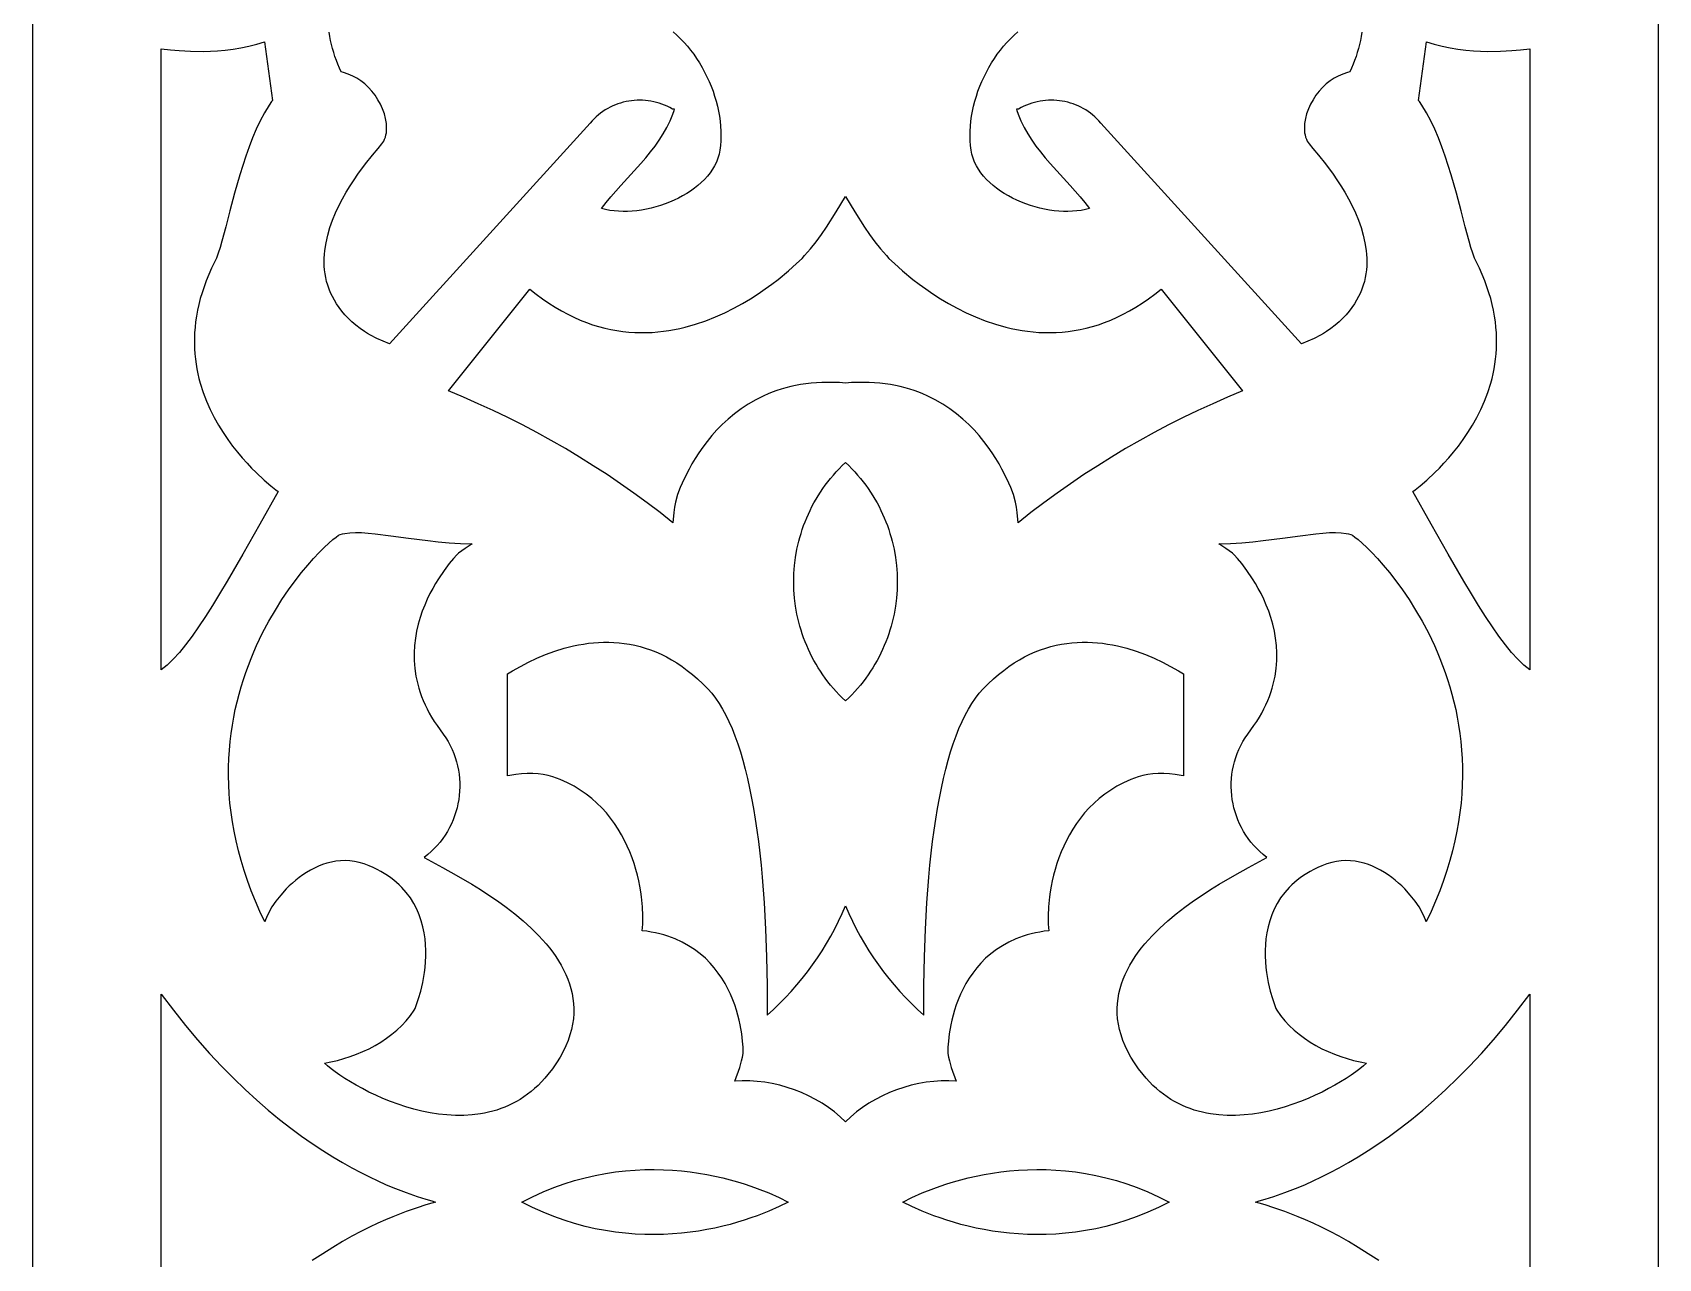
# Model space of a CAD drawing. Extents: x -252 to 252, y -832 to 832.
# Drawn here: x -252 to 252, y -18 to 363 of the extents above; entities that cross this region are included whole.
import ezdxf

# ---------------------------------------------------------------- set-up
doc = ezdxf.new("R2010")
doc.units = 0
doc.header["$MEASUREMENT"] = 0
doc.layers.add('LAYER_1', color=18, linetype='CONTINUOUS')

msp = doc.modelspace()

# ---------------------------------------------------------------- linework, layer by layer
at = {"layer": 'LAYER_1'}
for points in [[(-252.5, -832.5), (252.5, -832.5), (252.5, 832.5), (-252.5, 832.5)], [(-178.01, 342.18), (-178.26, 341.83), (-179, 340.71), (-180.43, 338.35), (-181.76, 335.85), (-183, 333.23), (-184.17, 330.51), (-185.26, 327.72), (-186.28, 324.87), (-187.23, 321.99), (-188.12, 319.1), (-189.74, 313.4), (-191.18, 307.92), (-192.48, 302.86), (-193.68, 298.4), (-194.25, 296.44), (-194.82, 294.7), (-195.38, 293.2), (-195.93, 291.96), (-196.89, 290.02), (-197.75, 288.09), (-198.53, 286.18), (-199.23, 284.3), (-199.85, 282.43), (-200.4, 280.59), (-200.86, 278.77), (-201.26, 276.97), (-201.59, 275.2), (-201.84, 273.44), (-202.03, 271.71), (-202.16, 270.01), (-202.22, 268.33), (-202.23, 266.67), (-202.18, 265.03), (-202.07, 263.43), (-201.91, 261.84), (-201.7, 260.28), (-201.45, 258.75), (-201.14, 257.24), (-200.8, 255.76), (-200.41, 254.3), (-199.51, 251.47), (-198.48, 248.75), (-197.33, 246.14), (-196.07, 243.64), (-194.73, 241.25), (-193.32, 238.99), (-191.86, 236.84), (-190.37, 234.82), (-188.87, 232.92), (-187.36, 231.14), (-185.88, 229.5), (-184.44, 227.99), (-183.06, 226.61), (-180.54, 224.26), (-178.46, 222.47), (-176.97, 221.26), (-176.21, 220.65), (-181.9, 210.58), (-187.17, 201.27), (-192.06, 192.81), (-194.38, 188.91), (-196.63, 185.24), (-198.8, 181.82), (-200.9, 178.64), (-202.95, 175.72), (-204.94, 173.07), (-206.89, 170.69), (-208.79, 168.59), (-209.73, 167.65), (-210.66, 166.78), (-211.58, 165.98), (-212.5, 165.26), (-212.5, 358.21), (-209.67, 357.87), (-206.93, 357.63), (-203.48, 357.45), (-199.46, 357.41), (-197.27, 357.48), (-195, 357.61), (-192.64, 357.82), (-190.23, 358.12), (-187.77, 358.52), (-185.29, 359.02), (-182.8, 359.65), (-180.42, 360.38)], [(182.8, 359.65), (185.29, 359.02), (187.77, 358.52), (190.23, 358.12), (192.64, 357.82), (195, 357.61), (197.27, 357.48), (199.46, 357.41), (203.48, 357.45), (206.93, 357.63), (209.67, 357.87), (212.5, 358.21), (212.5, 165.26), (211.58, 165.98), (210.66, 166.78), (209.73, 167.65), (208.79, 168.59), (206.89, 170.69), (204.94, 173.07), (202.95, 175.72), (200.9, 178.64), (198.8, 181.82), (196.63, 185.24), (194.38, 188.91), (192.06, 192.81), (187.17, 201.27), (181.9, 210.58), (176.21, 220.65), (176.97, 221.26), (178.46, 222.47), (180.54, 224.26), (183.06, 226.61), (184.44, 227.99), (185.88, 229.5), (187.36, 231.14), (188.87, 232.92), (190.37, 234.82), (191.86, 236.84), (193.32, 238.99), (194.73, 241.25), (196.07, 243.64), (197.33, 246.14), (198.48, 248.75), (199.51, 251.47), (200.41, 254.3), (200.8, 255.76), (201.14, 257.24), (201.45, 258.75), (201.7, 260.28), (201.91, 261.84), (202.07, 263.43), (202.18, 265.03), (202.23, 266.67), (202.22, 268.33), (202.16, 270.01), (202.03, 271.71), (201.84, 273.44), (201.59, 275.2), (201.26, 276.97), (200.86, 278.77), (200.4, 280.59), (199.85, 282.43), (199.23, 284.3), (198.53, 286.18), (197.75, 288.09), (196.89, 290.02), (195.93, 291.96), (195.38, 293.2), (194.82, 294.7), (194.25, 296.44), (193.68, 298.4), (192.48, 302.86), (191.18, 307.92), (189.74, 313.4), (188.12, 319.1), (187.23, 321.99), (186.28, 324.87), (185.26, 327.72), (184.17, 330.51), (183, 333.23), (181.76, 335.85), (180.43, 338.35), (179, 340.71), (178.26, 341.83), (178.01, 342.18), (180.42, 360.38)], [(2.9, 307.55), (5.91, 302.83), (7.49, 300.52), (9.14, 298.27), (10.87, 296.08), (12.69, 293.96), (13.51, 293.11), (15.19, 291.48), (17.69, 289.23), (20.95, 286.54), (22.85, 285.09), (24.91, 283.6), (27.13, 282.08), (29.51, 280.56), (32.03, 279.06), (34.69, 277.6), (37.48, 276.22), (40.39, 274.91), (43.42, 273.72), (46.56, 272.65), (49.81, 271.74), (51.47, 271.35), (53.15, 271), (54.85, 270.7), (56.57, 270.45), (58.32, 270.26), (60.08, 270.13), (61.86, 270.05), (63.66, 270.04), (65.48, 270.09), (67.31, 270.21), (69.15, 270.4), (71.01, 270.67), (72.88, 271.01), (74.77, 271.43), (76.67, 271.93), (78.57, 272.51), (80.49, 273.18), (82.41, 273.95), (84.34, 274.8), (86.28, 275.75), (88.22, 276.8), (90.17, 277.94), (92.12, 279.19), (94.08, 280.55), (96.03, 282.02), (97.99, 283.59), (123.34, 251.93), (118.67, 249.99), (114.04, 247.96), (109.43, 245.84), (104.86, 243.64), (100.33, 241.36), (95.84, 238.99), (91.4, 236.54), (86.99, 234), (82.64, 231.39), (78.33, 228.7), (74.07, 225.94), (69.87, 223.1), (65.72, 220.18), (61.63, 217.19), (57.6, 214.13), (53.63, 211), (53.29, 214.21), (53.11, 215.81), (52.85, 217.4), (52.13, 219.74), (51.31, 221.91), (50.14, 224.58), (48.6, 227.64), (47.69, 229.28), (46.68, 230.98), (45.55, 232.72), (44.33, 234.49), (42.98, 236.26), (41.53, 238.04), (39.96, 239.8), (38.26, 241.52), (36.44, 243.2), (34.5, 244.82), (32.42, 246.37), (30.21, 247.83), (27.86, 249.18), (25.37, 250.42), (24.07, 250.99), (22.73, 251.52), (21.36, 252.02), (19.95, 252.48), (18.51, 252.9), (17.02, 253.28), (15.5, 253.62), (13.94, 253.91), (12.34, 254.15), (10.7, 254.34), (9.02, 254.48), (7.3, 254.57), (5.53, 254.6), (3.73, 254.58), (1.89, 254.5), (0, 254.36), (-1.89, 254.5), (-3.73, 254.58), (-5.53, 254.6), (-7.3, 254.57), (-9.02, 254.48), (-10.7, 254.34), (-12.34, 254.15), (-13.94, 253.91), (-15.5, 253.62), (-17.02, 253.28), (-18.51, 252.9), (-19.95, 252.48), (-21.36, 252.02), (-22.73, 251.52), (-24.07, 250.99), (-25.37, 250.42), (-27.86, 249.18), (-30.21, 247.83), (-32.42, 246.37), (-34.5, 244.82), (-36.44, 243.2), (-38.26, 241.52), (-39.96, 239.8), (-41.53, 238.04), (-42.98, 236.26), (-44.33, 234.49), (-45.55, 232.72), (-46.68, 230.98), (-47.69, 229.28), (-48.6, 227.64), (-50.14, 224.58), (-51.31, 221.91), (-52.13, 219.74), (-52.85, 217.4), (-53.11, 215.81), (-53.29, 214.21), (-53.63, 211), (-57.6, 214.13), (-61.63, 217.19), (-65.72, 220.18), (-69.87, 223.1), (-74.07, 225.94), (-78.33, 228.7), (-82.64, 231.39), (-86.99, 234), (-91.4, 236.54), (-95.84, 238.99), (-100.33, 241.36), (-104.86, 243.64), (-109.43, 245.84), (-114.04, 247.96), (-118.67, 249.99), (-123.34, 251.93), (-97.99, 283.59), (-96.03, 282.02), (-94.08, 280.55), (-92.12, 279.19), (-90.17, 277.94), (-88.22, 276.8), (-86.28, 275.75), (-84.34, 274.8), (-82.41, 273.95), (-80.49, 273.18), (-78.57, 272.51), (-76.67, 271.93), (-74.77, 271.43), (-72.88, 271.01), (-71.01, 270.67), (-69.15, 270.4), (-67.31, 270.21), (-65.48, 270.09), (-63.66, 270.04), (-61.86, 270.05), (-60.08, 270.13), (-58.32, 270.26), (-56.57, 270.45), (-54.85, 270.7), (-53.15, 271), (-51.47, 271.35), (-49.81, 271.74), (-46.56, 272.65), (-43.42, 273.72), (-40.39, 274.91), (-37.48, 276.22), (-34.69, 277.6), (-32.03, 279.06), (-29.51, 280.56), (-27.13, 282.08), (-24.91, 283.6), (-22.85, 285.09), (-20.95, 286.54), (-17.69, 289.23), (-15.19, 291.48), (-13.51, 293.11), (-12.69, 293.96), (-10.87, 296.08), (-9.14, 298.27), (-7.49, 300.52), (-5.91, 302.83), (-2.9, 307.55), (0, 312.34)], [(0.99, 228.75), (1.95, 227.78), (2.87, 226.79), (3.77, 225.78), (4.63, 224.76), (5.47, 223.72), (6.27, 222.66), (7.04, 221.58), (7.77, 220.49), (8.48, 219.39), (9.16, 218.27), (9.8, 217.14), (10.41, 216), (10.99, 214.84), (11.54, 213.67), (12.06, 212.49), (12.55, 211.3), (13, 210.1), (13.43, 208.9), (13.82, 207.68), (14.18, 206.46), (14.51, 205.22), (15.08, 202.74), (15.52, 200.24), (15.83, 197.73), (16.02, 195.2), (16.08, 192.67), (16.02, 190.14), (15.83, 187.61), (15.52, 185.1), (15.08, 182.6), (14.81, 181.35), (14.51, 180.12), (14.18, 178.89), (13.82, 177.66), (13.43, 176.45), (13, 175.24), (12.55, 174.04), (12.06, 172.85), (11.54, 171.67), (10.99, 170.5), (10.41, 169.35), (9.8, 168.2), (9.16, 167.07), (8.48, 165.95), (7.77, 164.85), (7.04, 163.76), (6.27, 162.68), (5.47, 161.62), (4.63, 160.58), (3.77, 159.56), (2.87, 158.55), (1.95, 157.56), (0.99, 156.59), (0, 155.65), (-0.99, 156.59), (-1.95, 157.56), (-2.87, 158.55), (-3.77, 159.56), (-4.63, 160.58), (-5.47, 161.62), (-6.27, 162.68), (-7.04, 163.76), (-7.77, 164.85), (-8.48, 165.95), (-9.16, 167.07), (-9.8, 168.2), (-10.41, 169.35), (-10.99, 170.5), (-11.54, 171.67), (-12.06, 172.85), (-12.55, 174.04), (-13, 175.24), (-13.43, 176.45), (-13.82, 177.66), (-14.18, 178.89), (-14.51, 180.12), (-14.81, 181.35), (-15.08, 182.6), (-15.52, 185.1), (-15.83, 187.61), (-16.02, 190.14), (-16.08, 192.67), (-16.02, 195.2), (-15.83, 197.73), (-15.52, 200.24), (-15.08, 202.74), (-14.51, 205.22), (-14.18, 206.46), (-13.82, 207.68), (-13.43, 208.9), (-13, 210.1), (-12.55, 211.3), (-12.06, 212.49), (-11.54, 213.67), (-10.99, 214.84), (-10.41, 216), (-9.8, 217.14), (-9.16, 218.27), (-8.48, 219.39), (-7.77, 220.49), (-7.04, 221.58), (-6.27, 222.66), (-5.47, 223.72), (-4.63, 224.76), (-3.77, 225.78), (-2.87, 226.79), (-1.95, 227.78), (-0.99, 228.75), (0, 229.7)], [(-150.29, 207.93), (-148.24, 207.79), (-146.05, 207.57), (-141.2, 206.95), (-135.76, 206.19), (-129.73, 205.43), (-126.5, 205.09), (-123.13, 204.8), (-119.62, 204.58), (-115.97, 204.43), (-118.11, 203.02), (-120.21, 201.54), (-120.75, 201.02), (-121.74, 199.93), (-123.09, 198.32), (-124.69, 196.2), (-126.43, 193.62), (-127.32, 192.17), (-128.2, 190.62), (-129.07, 188.98), (-129.91, 187.24), (-130.7, 185.41), (-131.44, 183.5), (-132.11, 181.51), (-132.7, 179.45), (-133.19, 177.31), (-133.58, 175.12), (-133.84, 172.86), (-133.96, 170.54), (-133.94, 168.18), (-133.76, 165.77), (-133.4, 163.32), (-132.86, 160.83), (-132.51, 159.57), (-132.11, 158.3), (-131.66, 157.03), (-131.15, 155.75), (-130.59, 154.47), (-129.97, 153.18), (-129.29, 151.88), (-128.54, 150.58), (-127.73, 149.28), (-126.86, 147.97), (-125.93, 146.66), (-124.92, 145.35), (-124.14, 144.19), (-123.42, 143), (-122.77, 141.79), (-122.19, 140.55), (-121.67, 139.3), (-121.21, 138.04), (-120.82, 136.76), (-120.49, 135.46), (-120.23, 134.16), (-120.03, 132.86), (-119.89, 131.54), (-119.81, 130.23), (-119.8, 128.92), (-119.85, 127.61), (-119.96, 126.3), (-120.12, 125), (-120.36, 123.71), (-120.65, 122.43), (-121, 121.17), (-121.41, 119.92), (-121.87, 118.69), (-122.4, 117.48), (-122.99, 116.29), (-123.63, 115.13), (-124.34, 114), (-125.09, 112.9), (-125.91, 111.83), (-126.78, 110.79), (-127.71, 109.79), (-128.7, 108.83), (-129.74, 107.91), (-130.84, 107.04), (-128.56, 105.73), (-125.17, 103.89), (-120.9, 101.54), (-116.01, 98.69), (-113.41, 97.08), (-110.74, 95.36), (-108.05, 93.52), (-105.36, 91.57), (-102.69, 89.5), (-100.09, 87.33), (-97.59, 85.05), (-95.2, 82.67), (-94.07, 81.44), (-92.98, 80.19), (-91.93, 78.91), (-90.94, 77.6), (-90, 76.27), (-89.12, 74.92), (-88.3, 73.54), (-87.55, 72.14), (-86.87, 70.72), (-86.26, 69.27), (-85.73, 67.8), (-85.28, 66.31), (-84.92, 64.8), (-84.64, 63.26), (-84.46, 61.7), (-84.38, 60.13), (-84.4, 58.53), (-84.52, 56.91), (-84.76, 55.26), (-85.1, 53.6), (-85.57, 51.92), (-86.15, 50.22), (-86.86, 48.5), (-87.7, 46.76), (-88.67, 45.01), (-89.77, 43.23), (-91.02, 41.43), (-92.41, 39.62), (-93.41, 38.43), (-94.43, 37.31), (-95.48, 36.25), (-96.55, 35.25), (-97.65, 34.32), (-98.76, 33.46), (-99.9, 32.65), (-101.05, 31.9), (-102.22, 31.21), (-103.41, 30.58), (-104.62, 30), (-105.83, 29.48), (-107.07, 29.01), (-108.31, 28.59), (-109.57, 28.22), (-110.83, 27.9), (-112.11, 27.63), (-113.39, 27.4), (-115.97, 27.08), (-118.57, 26.92), (-121.18, 26.92), (-123.8, 27.07), (-126.4, 27.35), (-128.99, 27.76), (-131.55, 28.28), (-134.07, 28.9), (-136.55, 29.61), (-138.98, 30.41), (-141.35, 31.27), (-143.65, 32.2), (-145.87, 33.17), (-148, 34.18), (-150.04, 35.22), (-151.97, 36.27), (-153.79, 37.33), (-155.48, 38.38), (-157.04, 39.41), (-158.46, 40.42), (-159.74, 41.39), (-160.85, 42.31), (-161.8, 43.17), (-159.8, 43.53), (-157.79, 43.99), (-155.79, 44.54), (-153.8, 45.18), (-151.83, 45.91), (-149.89, 46.73), (-147.98, 47.63), (-146.12, 48.62), (-144.32, 49.7), (-142.58, 50.86), (-140.91, 52.11), (-139.33, 53.44), (-137.83, 54.84), (-136.44, 56.33), (-135.15, 57.9), (-133.97, 59.55), (-133.69, 60.14), (-133.2, 61.37), (-132.59, 63.18), (-131.93, 65.48), (-131.31, 68.2), (-130.78, 71.27), (-130.58, 72.9), (-130.44, 74.6), (-130.36, 76.35), (-130.35, 78.13), (-130.42, 79.95), (-130.59, 81.79), (-130.86, 83.63), (-131.24, 85.49), (-131.75, 87.33), (-132.38, 89.16), (-133.15, 90.96), (-134.07, 92.73), (-135.15, 94.45), (-136.4, 96.12), (-137.83, 97.72), (-138.61, 98.5), (-139.44, 99.26), (-140.32, 99.99), (-141.25, 100.71), (-142.23, 101.4), (-143.27, 102.07), (-144.36, 102.71), (-145.5, 103.33), (-146.7, 103.92), (-147.96, 104.48), (-149.49, 105.06), (-151, 105.5), (-152.5, 105.81), (-153.98, 105.99), (-155.44, 106.06), (-156.88, 106.01), (-158.3, 105.85), (-159.69, 105.6), (-161.06, 105.26), (-162.39, 104.82), (-163.69, 104.31), (-164.96, 103.73), (-166.2, 103.08), (-167.4, 102.37), (-168.55, 101.61), (-169.67, 100.81), (-170.75, 99.96), (-171.77, 99.08), (-172.76, 98.17), (-173.69, 97.25), (-175.4, 95.36), (-176.89, 93.48), (-178.14, 91.65), (-179.14, 89.93), (-179.88, 88.37), (-180.14, 87.66), (-180.33, 87.02), (-181.86, 90.27), (-183.27, 93.49), (-184.56, 96.69), (-185.73, 99.85), (-186.79, 102.98), (-187.73, 106.07), (-188.56, 109.13), (-189.28, 112.16), (-189.9, 115.15), (-190.43, 118.11), (-190.85, 121.03), (-191.18, 123.91), (-191.42, 126.76), (-191.57, 129.57), (-191.64, 132.34), (-191.62, 135.07), (-191.53, 137.76), (-191.36, 140.4), (-191.12, 143.01), (-190.81, 145.58), (-190.44, 148.1), (-190, 150.58), (-189.51, 153.02), (-188.95, 155.41), (-188.35, 157.76), (-187.69, 160.06), (-186.99, 162.31), (-186.25, 164.52), (-185.46, 166.68), (-184.64, 168.79), (-183.78, 170.86), (-182.89, 172.87), (-181.03, 176.75), (-179.09, 180.42), (-177.08, 183.88), (-175.04, 187.12), (-172.99, 190.14), (-170.96, 192.94), (-168.96, 195.5), (-167.03, 197.83), (-165.18, 199.92), (-163.46, 201.76), (-161.87, 203.35), (-160.45, 204.68), (-159.22, 205.76), (-158.2, 206.56), (-157.43, 207.09), (-156.92, 207.35), (-156.23, 207.54), (-155.5, 207.7), (-153.92, 207.9), (-152.18, 207.98)], [(153.92, 207.9), (155.5, 207.7), (156.23, 207.54), (156.92, 207.35), (157.43, 207.09), (158.2, 206.56), (159.22, 205.76), (160.45, 204.68), (161.87, 203.35), (163.46, 201.76), (165.18, 199.92), (167.03, 197.83), (168.96, 195.5), (170.96, 192.94), (172.99, 190.14), (175.04, 187.12), (177.08, 183.88), (179.09, 180.42), (181.03, 176.75), (182.89, 172.87), (183.78, 170.86), (184.64, 168.79), (185.46, 166.68), (186.25, 164.52), (186.99, 162.31), (187.69, 160.06), (188.35, 157.76), (188.95, 155.41), (189.51, 153.02), (190, 150.58), (190.44, 148.1), (190.81, 145.58), (191.12, 143.01), (191.36, 140.4), (191.53, 137.76), (191.62, 135.07), (191.64, 132.34), (191.57, 129.57), (191.42, 126.76), (191.18, 123.91), (190.85, 121.03), (190.43, 118.11), (189.9, 115.15), (189.28, 112.16), (188.56, 109.13), (187.73, 106.07), (186.79, 102.98), (185.73, 99.85), (184.56, 96.69), (183.27, 93.49), (181.86, 90.27), (180.33, 87.02), (180.14, 87.66), (179.88, 88.37), (179.14, 89.93), (178.14, 91.65), (176.89, 93.48), (175.4, 95.36), (173.69, 97.25), (172.76, 98.17), (171.77, 99.08), (170.75, 99.96), (169.67, 100.81), (168.55, 101.61), (167.4, 102.37), (166.2, 103.08), (164.96, 103.73), (163.69, 104.31), (162.39, 104.82), (161.06, 105.26), (159.69, 105.6), (158.3, 105.85), (156.88, 106.01), (155.44, 106.06), (153.98, 105.99), (152.5, 105.81), (151, 105.5), (149.49, 105.06), (147.96, 104.48), (146.7, 103.92), (145.5, 103.33), (144.36, 102.71), (143.27, 102.07), (142.23, 101.4), (141.25, 100.71), (140.32, 99.99), (139.44, 99.26), (138.61, 98.5), (137.83, 97.72), (136.4, 96.12), (135.15, 94.45), (134.07, 92.73), (133.15, 90.96), (132.38, 89.16), (131.75, 87.33), (131.24, 85.49), (130.86, 83.63), (130.59, 81.79), (130.42, 79.95), (130.35, 78.13), (130.36, 76.35), (130.44, 74.6), (130.58, 72.9), (130.78, 71.27), (131.31, 68.2), (131.93, 65.48), (132.59, 63.18), (133.2, 61.37), (133.69, 60.14), (133.97, 59.55), (135.15, 57.9), (136.44, 56.33), (137.83, 54.84), (139.33, 53.44), (140.91, 52.11), (142.58, 50.86), (144.32, 49.7), (146.12, 48.62), (147.98, 47.63), (149.89, 46.73), (151.83, 45.91), (153.8, 45.18), (155.79, 44.54), (157.79, 43.99), (159.8, 43.53), (161.8, 43.17), (160.85, 42.31), (159.74, 41.39), (158.46, 40.42), (157.04, 39.41), (155.48, 38.38), (153.79, 37.33), (151.97, 36.27), (150.04, 35.22), (148, 34.18), (145.87, 33.17), (143.65, 32.2), (141.35, 31.27), (138.98, 30.41), (136.55, 29.61), (134.07, 28.9), (131.55, 28.28), (128.99, 27.76), (126.4, 27.35), (123.8, 27.07), (121.18, 26.92), (118.57, 26.92), (115.97, 27.08), (113.39, 27.4), (112.11, 27.63), (110.83, 27.9), (109.57, 28.22), (108.31, 28.59), (107.07, 29.01), (105.83, 29.48), (104.62, 30), (103.41, 30.58), (102.22, 31.21), (101.05, 31.9), (99.9, 32.65), (98.76, 33.46), (97.65, 34.32), (96.55, 35.25), (95.48, 36.25), (94.43, 37.31), (93.41, 38.43), (92.41, 39.62), (91.02, 41.43), (89.77, 43.23), (88.67, 45.01), (87.7, 46.76), (86.86, 48.5), (86.15, 50.22), (85.57, 51.92), (85.1, 53.6), (84.76, 55.26), (84.52, 56.91), (84.4, 58.53), (84.38, 60.13), (84.46, 61.7), (84.64, 63.26), (84.92, 64.8), (85.28, 66.31), (85.73, 67.8), (86.26, 69.27), (86.87, 70.72), (87.55, 72.14), (88.3, 73.54), (89.12, 74.92), (90, 76.27), (90.94, 77.6), (91.93, 78.91), (92.98, 80.19), (94.07, 81.44), (95.2, 82.67), (97.59, 85.05), (100.09, 87.33), (102.69, 89.5), (105.36, 91.57), (108.05, 93.52), (110.74, 95.36), (113.41, 97.08), (116.01, 98.69), (120.9, 101.54), (125.17, 103.89), (128.56, 105.73), (130.84, 107.04), (129.74, 107.91), (128.7, 108.83), (127.71, 109.79), (126.78, 110.79), (125.91, 111.83), (125.09, 112.9), (124.34, 114), (123.63, 115.13), (122.99, 116.29), (122.4, 117.48), (121.87, 118.69), (121.41, 119.92), (121, 121.17), (120.65, 122.43), (120.36, 123.71), (120.12, 125), (119.96, 126.3), (119.85, 127.61), (119.8, 128.92), (119.81, 130.23), (119.89, 131.54), (120.03, 132.86), (120.23, 134.16), (120.49, 135.46), (120.82, 136.76), (121.21, 138.04), (121.67, 139.3), (122.19, 140.55), (122.77, 141.79), (123.42, 143), (124.14, 144.19), (124.92, 145.35), (125.93, 146.66), (126.86, 147.97), (127.73, 149.28), (128.54, 150.58), (129.29, 151.88), (129.97, 153.18), (130.59, 154.47), (131.15, 155.75), (131.66, 157.03), (132.11, 158.3), (132.51, 159.57), (132.86, 160.83), (133.4, 163.32), (133.76, 165.77), (133.94, 168.18), (133.96, 170.54), (133.84, 172.86), (133.58, 175.12), (133.19, 177.31), (132.7, 179.45), (132.11, 181.51), (131.44, 183.5), (130.7, 185.41), (129.91, 187.24), (129.07, 188.98), (128.2, 190.62), (127.32, 192.17), (126.43, 193.62), (124.69, 196.2), (123.09, 198.32), (121.74, 199.93), (120.75, 201.02), (120.21, 201.54), (118.11, 203.02), (115.97, 204.43), (119.62, 204.58), (123.13, 204.8), (126.5, 205.09), (129.73, 205.43), (135.76, 206.19), (141.2, 206.95), (146.05, 207.57), (148.24, 207.79), (150.29, 207.93), (152.18, 207.98)], [(75.13, 173.9), (76.71, 173.84), (78.28, 173.72), (79.84, 173.55), (81.39, 173.33), (82.92, 173.06), (84.43, 172.74), (87.41, 171.99), (90.32, 171.08), (93.13, 170.05), (95.86, 168.9), (98.48, 167.67), (100.99, 166.36), (103.38, 165.01), (105.01, 164.03), (105.01, 132.38), (104.22, 132.53), (102.4, 132.81), (100.61, 132.99), (98.85, 133.09), (97.13, 133.09), (95.47, 132.98), (93.87, 132.78), (92.34, 132.47), (90.89, 132.06), (88.58, 131.2), (86.39, 130.23), (84.32, 129.15), (82.37, 127.97), (80.53, 126.7), (78.8, 125.34), (77.19, 123.91), (75.67, 122.41), (74.26, 120.84), (72.95, 119.22), (71.73, 117.55), (70.61, 115.84), (69.58, 114.09), (68.63, 112.32), (67.77, 110.53), (66.99, 108.73), (66.29, 106.92), (65.67, 105.12), (65.12, 103.32), (64.63, 101.55), (64.22, 99.8), (63.87, 98.08), (63.57, 96.4), (63.34, 94.77), (63.03, 91.67), (62.92, 88.85), (62.98, 86.36), (63.19, 84.27), (61.75, 84.09), (60.36, 83.87), (59.01, 83.6), (57.71, 83.3), (56.44, 82.96), (55.22, 82.58), (52.9, 81.72), (50.73, 80.73), (48.72, 79.62), (46.85, 78.41), (45.12, 77.1), (43.53, 75.7), (42.07, 74.24), (40.74, 72.71), (39.52, 71.13), (38.42, 69.51), (37.42, 67.86), (36.53, 66.19), (35.74, 64.52), (35.04, 62.86), (34.42, 61.21), (33.88, 59.58), (33.42, 58), (33.03, 56.47), (32.71, 55), (32.23, 52.28), (31.95, 49.95), (31.81, 48.08), (31.78, 46.77), (31.81, 46.11), (32, 45.01), (32.25, 43.91), (32.85, 41.75), (34.35, 37.5), (32.06, 37.63), (29.74, 37.62), (27.41, 37.48), (25.07, 37.2), (22.73, 36.8), (20.41, 36.27), (18.11, 35.62), (15.84, 34.86), (13.62, 33.98), (11.44, 32.99), (9.33, 31.89), (7.28, 30.69), (5.32, 29.4), (3.44, 28), (1.67, 26.51), (0, 24.93), (-1.67, 26.51), (-3.44, 28), (-5.32, 29.4), (-7.28, 30.69), (-9.33, 31.89), (-11.44, 32.99), (-13.62, 33.98), (-15.84, 34.86), (-18.11, 35.62), (-20.41, 36.27), (-22.73, 36.8), (-25.07, 37.2), (-27.41, 37.48), (-29.74, 37.62), (-32.06, 37.63), (-34.35, 37.5), (-32.85, 41.75), (-32.25, 43.91), (-32, 45.01), (-31.81, 46.11), (-31.78, 46.77), (-31.81, 48.08), (-31.95, 49.95), (-32.23, 52.28), (-32.71, 55), (-33.03, 56.47), (-33.42, 58), (-33.88, 59.58), (-34.42, 61.21), (-35.04, 62.86), (-35.74, 64.52), (-36.53, 66.19), (-37.42, 67.86), (-38.42, 69.51), (-39.52, 71.13), (-40.74, 72.71), (-42.07, 74.24), (-43.53, 75.7), (-45.12, 77.1), (-46.85, 78.41), (-48.72, 79.62), (-50.73, 80.73), (-52.9, 81.72), (-55.22, 82.58), (-56.44, 82.96), (-57.71, 83.3), (-59.01, 83.6), (-60.36, 83.87), (-61.75, 84.09), (-63.19, 84.27), (-62.98, 86.36), (-62.92, 88.85), (-63.03, 91.67), (-63.34, 94.77), (-63.57, 96.4), (-63.87, 98.08), (-64.22, 99.8), (-64.63, 101.55), (-65.12, 103.32), (-65.67, 105.12), (-66.29, 106.92), (-66.99, 108.73), (-67.77, 110.53), (-68.63, 112.32), (-69.58, 114.09), (-70.61, 115.84), (-71.73, 117.55), (-72.95, 119.22), (-74.26, 120.84), (-75.67, 122.41), (-77.19, 123.91), (-78.8, 125.34), (-80.53, 126.7), (-82.37, 127.97), (-84.32, 129.15), (-86.39, 130.23), (-88.58, 131.2), (-90.89, 132.06), (-92.34, 132.47), (-93.87, 132.78), (-95.47, 132.98), (-97.13, 133.09), (-98.85, 133.09), (-100.61, 132.99), (-102.4, 132.81), (-104.22, 132.53), (-105.01, 132.38), (-105.01, 164.03), (-103.38, 165.01), (-100.99, 166.36), (-98.48, 167.67), (-95.86, 168.9), (-93.13, 170.05), (-90.32, 171.08), (-87.41, 171.99), (-84.43, 172.74), (-82.92, 173.06), (-81.39, 173.33), (-79.84, 173.55), (-78.28, 173.72), (-76.71, 173.84), (-75.13, 173.9), (-73.53, 173.9), (-71.93, 173.84), (-70.32, 173.72), (-68.7, 173.53), (-67.08, 173.27), (-65.45, 172.94), (-63.82, 172.54), (-62.18, 172.06), (-60.54, 171.5), (-58.91, 170.86), (-57.27, 170.14), (-55.64, 169.32), (-54, 168.42), (-52.37, 167.43), (-50.75, 166.34), (-49.13, 165.15), (-47.52, 163.86), (-45.92, 162.48), (-44.33, 160.98), (-42.75, 159.38), (-41.55, 158.03), (-40.39, 156.53), (-39.28, 154.9), (-38.21, 153.14), (-37.18, 151.24), (-36.19, 149.21), (-35.25, 147.06), (-34.35, 144.78), (-33.48, 142.37), (-32.66, 139.84), (-31.88, 137.2), (-31.14, 134.43), (-30.44, 131.56), (-29.78, 128.57), (-29.15, 125.47), (-28.57, 122.26), (-28.03, 118.94), (-27.52, 115.53), (-27.05, 112.01), (-26.62, 108.39), (-26.23, 104.68), (-25.88, 100.87), (-25.28, 92.97), (-24.83, 84.73), (-24.52, 76.15), (-24.35, 67.26), (-24.32, 58.07), (-22.38, 59.82), (-20.49, 61.64), (-18.64, 63.51), (-16.85, 65.43), (-15.11, 67.42), (-13.42, 69.45), (-11.79, 71.53), (-10.22, 73.66), (-8.71, 75.83), (-7.26, 78.04), (-5.88, 80.29), (-4.56, 82.58), (-3.32, 84.9), (-2.14, 87.24), (-1.03, 89.62), (0, 92.02), (1.03, 89.62), (2.14, 87.24), (3.32, 84.9), (4.56, 82.58), (5.88, 80.29), (7.26, 78.04), (8.71, 75.83), (10.22, 73.66), (11.79, 71.53), (13.42, 69.45), (15.11, 67.42), (16.85, 65.43), (18.64, 63.51), (20.49, 61.64), (22.38, 59.82), (24.32, 58.07), (24.35, 67.26), (24.52, 76.15), (24.83, 84.73), (25.28, 92.97), (25.88, 100.87), (26.23, 104.68), (26.62, 108.39), (27.05, 112.01), (27.52, 115.53), (28.03, 118.94), (28.57, 122.26), (29.15, 125.47), (29.78, 128.57), (30.44, 131.56), (31.14, 134.43), (31.88, 137.2), (32.66, 139.84), (33.48, 142.37), (34.35, 144.78), (35.25, 147.06), (36.19, 149.21), (37.18, 151.24), (38.21, 153.14), (39.28, 154.9), (40.39, 156.53), (41.55, 158.03), (42.75, 159.38), (44.33, 160.98), (45.92, 162.48), (47.52, 163.86), (49.13, 165.15), (50.75, 166.34), (52.37, 167.43), (54, 168.42), (55.64, 169.32), (57.27, 170.14), (58.91, 170.86), (60.54, 171.5), (62.18, 172.06), (63.82, 172.54), (65.45, 172.94), (67.08, 173.27), (68.7, 173.53), (70.32, 173.72), (71.93, 173.84), (73.53, 173.9)], [(-100.51, 0), (-97.2, 1.67), (-93.91, 3.16), (-90.62, 4.49), (-87.36, 5.66), (-84.12, 6.68), (-80.9, 7.55), (-77.72, 8.28), (-74.56, 8.88), (-71.45, 9.36), (-68.37, 9.71), (-65.34, 9.95), (-62.35, 10.09), (-59.41, 10.12), (-56.53, 10.06), (-53.71, 9.91), (-50.94, 9.68), (-48.24, 9.37), (-45.61, 8.99), (-43.05, 8.55), (-40.56, 8.06), (-38.15, 7.51), (-35.83, 6.92), (-33.59, 6.29), (-31.43, 5.63), (-29.37, 4.95), (-27.41, 4.25), (-23.78, 2.82), (-20.58, 1.39), (-17.83, 0), (-20.58, -1.39), (-23.78, -2.82), (-27.41, -4.25), (-29.37, -4.95), (-31.43, -5.63), (-33.59, -6.29), (-35.83, -6.92), (-38.15, -7.51), (-40.56, -8.06), (-43.05, -8.55), (-45.61, -8.99), (-48.24, -9.37), (-50.94, -9.68), (-53.71, -9.91), (-56.53, -10.06), (-59.41, -10.12), (-62.35, -10.09), (-65.34, -9.95), (-68.37, -9.71), (-71.45, -9.36), (-74.56, -8.88), (-77.72, -8.28), (-80.9, -7.55), (-84.12, -6.68), (-87.36, -5.66), (-90.62, -4.49), (-93.91, -3.16), (-97.2, -1.67)], [(17.83, 0), (20.58, 1.39), (23.78, 2.82), (27.41, 4.25), (29.37, 4.95), (31.43, 5.63), (33.59, 6.29), (35.83, 6.92), (38.15, 7.51), (40.56, 8.06), (43.05, 8.55), (45.61, 8.99), (48.24, 9.37), (50.94, 9.68), (53.71, 9.91), (56.53, 10.06), (59.41, 10.12), (62.35, 10.09), (65.34, 9.95), (68.37, 9.71), (71.45, 9.36), (74.56, 8.88), (77.72, 8.28), (80.9, 7.55), (84.12, 6.68), (87.36, 5.66), (90.62, 4.49), (93.91, 3.16), (97.2, 1.67), (100.51, 0), (97.2, -1.67), (93.91, -3.16), (90.62, -4.49), (87.36, -5.66), (84.12, -6.68), (80.9, -7.55), (77.72, -8.28), (74.56, -8.88), (71.45, -9.36), (68.37, -9.71), (65.34, -9.95), (62.35, -10.09), (59.41, -10.12), (56.53, -10.06), (53.71, -9.91), (50.94, -9.68), (48.24, -9.37), (45.61, -8.99), (43.05, -8.55), (40.56, -8.06), (38.15, -7.51), (35.83, -6.92), (33.59, -6.29), (31.43, -5.63), (29.37, -4.95), (27.41, -4.25), (23.78, -2.82), (20.58, -1.39)]]:
    msp.add_lwpolyline(points, close=True, dxfattribs=at)
for points in [[(-53.51, 363.43), (-52.35, 362.41), (-51.23, 361.33), (-50.15, 360.19), (-49.11, 359), (-48.1, 357.77), (-47.14, 356.49), (-46.23, 355.17), (-45.35, 353.81), (-44.53, 352.41), (-43.75, 350.98), (-43.02, 349.53), (-42.35, 348.05), (-41.72, 346.55), (-41.15, 345.03), (-40.64, 343.5), (-40.18, 341.96), (-39.78, 340.41), (-39.44, 338.85), (-39.16, 337.3), (-38.94, 335.75), (-38.79, 334.2), (-38.7, 332.66), (-38.68, 331.14), (-38.72, 329.63), (-38.84, 328.15), (-39.03, 326.68), (-39.28, 325.43), (-39.64, 324.22), (-40.1, 323.03), (-40.67, 321.88), (-41.32, 320.76), (-42.07, 319.68), (-42.9, 318.64), (-43.8, 317.63), (-44.78, 316.67), (-45.83, 315.74), (-46.94, 314.86), (-48.11, 314.02), (-49.33, 313.23), (-50.6, 312.49), (-51.91, 311.79), (-53.26, 311.15), (-54.64, 310.55), (-56.05, 310), (-57.48, 309.51), (-58.92, 309.08), (-60.38, 308.7), (-61.85, 308.38), (-63.32, 308.11), (-64.78, 307.91), (-66.24, 307.77), (-67.68, 307.69), (-69.1, 307.67), (-70.5, 307.72), (-71.87, 307.84), (-73.2, 308.02), (-74.5, 308.27), (-75.75, 308.6), (-74.33, 310.41), (-72.85, 312.19), (-69.78, 315.69), (-66.63, 319.14), (-63.52, 322.62), (-62.01, 324.38), (-60.55, 326.17), (-59.16, 328), (-57.84, 329.87), (-56.61, 331.79), (-55.48, 333.76), (-54.47, 335.8), (-53.6, 337.91), (-53.24, 339.08), (-53.16, 339.49), (-53.73, 339.49), (-54.53, 339.93), (-55.34, 340.34), (-56.17, 340.7), (-57, 341.02), (-57.84, 341.31), (-58.69, 341.55), (-59.55, 341.76), (-60.41, 341.93), (-61.27, 342.07), (-62.14, 342.16), (-63.01, 342.22), (-63.87, 342.24), (-64.74, 342.22), (-65.61, 342.17), (-66.47, 342.08), (-67.32, 341.95), (-68.17, 341.79), (-69.01, 341.59), (-69.85, 341.35), (-70.67, 341.08), (-71.48, 340.78), (-72.28, 340.44), (-73.07, 340.06), (-73.84, 339.65), (-74.6, 339.21), (-75.34, 338.73), (-76.06, 338.21), (-76.76, 337.67), (-77.44, 337.09), (-78.1, 336.47), (-78.73, 335.82), (-79.34, 335.14), (-141.59, 266.51), (-145.59, 268.22), (-147.52, 269.21), (-148.46, 269.76), (-149.37, 270.35), (-150.77, 271.36), (-152.08, 272.39), (-153.3, 273.44), (-154.42, 274.51), (-155.46, 275.59), (-156.41, 276.69), (-157.27, 277.81), (-158.06, 278.94), (-158.76, 280.08), (-159.38, 281.23), (-159.94, 282.4), (-160.41, 283.57), (-160.82, 284.75), (-161.16, 285.94), (-161.44, 287.13), (-161.65, 288.33), (-161.8, 289.53), (-161.89, 290.73), (-161.93, 291.94), (-161.91, 293.15), (-161.84, 294.35), (-161.72, 295.55), (-161.34, 297.95), (-160.8, 300.32), (-160.11, 302.67), (-159.28, 304.97), (-158.35, 307.23), (-157.32, 309.43), (-156.21, 311.56), (-155.05, 313.62), (-153.85, 315.59), (-152.64, 317.47), (-151.42, 319.25), (-149.07, 322.47), (-146.94, 325.17), (-145.18, 327.28), (-143.96, 328.73), (-143.41, 329.46), (-143.13, 330.1), (-142.91, 330.76), (-142.74, 331.44), (-142.61, 332.14), (-142.54, 332.85), (-142.51, 333.57), (-142.58, 335.04), (-142.83, 336.53), (-143.23, 338.03), (-143.77, 339.51), (-144.44, 340.98), (-145.22, 342.39), (-146.12, 343.75), (-147.11, 345.03), (-148.17, 346.22), (-149.31, 347.29), (-150.51, 348.25), (-151.74, 349.06), (-153.02, 349.71), (-154.49, 350.31), (-155.92, 350.81), (-156.62, 351.01), (-157.16, 352.2), (-157.66, 353.4), (-158.13, 354.61), (-158.56, 355.83), (-158.95, 357.07), (-159.31, 358.3), (-159.63, 359.55), (-159.91, 360.8), (-160.16, 362.06), (-160.37, 363.32)], [(160.37, 363.32), (160.16, 362.06), (159.91, 360.8), (159.63, 359.55), (159.31, 358.3), (158.95, 357.07), (158.56, 355.83), (158.13, 354.61), (157.66, 353.4), (157.16, 352.2), (156.62, 351.01), (155.92, 350.81), (154.49, 350.31), (153.02, 349.71), (151.74, 349.06), (150.51, 348.25), (149.31, 347.29), (148.17, 346.22), (147.11, 345.03), (146.12, 343.75), (145.22, 342.39), (144.44, 340.98), (143.77, 339.51), (143.23, 338.03), (142.83, 336.53), (142.58, 335.04), (142.51, 333.57), (142.54, 332.85), (142.61, 332.14), (142.74, 331.44), (142.91, 330.76), (143.13, 330.1), (143.41, 329.46), (143.96, 328.73), (145.18, 327.28), (146.94, 325.17), (149.07, 322.47), (151.42, 319.25), (152.64, 317.47), (153.85, 315.59), (155.05, 313.62), (156.21, 311.56), (157.32, 309.43), (158.35, 307.23), (159.28, 304.97), (160.11, 302.67), (160.8, 300.32), (161.34, 297.95), (161.72, 295.55), (161.84, 294.35), (161.91, 293.15), (161.93, 291.94), (161.89, 290.73), (161.8, 289.53), (161.65, 288.33), (161.44, 287.13), (161.16, 285.94), (160.82, 284.75), (160.41, 283.57), (159.94, 282.4), (159.38, 281.23), (158.76, 280.08), (158.06, 278.94), (157.27, 277.81), (156.41, 276.69), (155.46, 275.59), (154.42, 274.51), (153.3, 273.44), (152.08, 272.39), (150.77, 271.36), (149.37, 270.35), (148.46, 269.76), (147.52, 269.21), (145.59, 268.22), (141.59, 266.51), (79.34, 335.14), (78.73, 335.82), (78.1, 336.47), (77.44, 337.09), (76.76, 337.67), (76.06, 338.21), (75.34, 338.73), (74.6, 339.21), (73.84, 339.65), (73.07, 340.06), (72.28, 340.44), (71.48, 340.78), (70.67, 341.08), (69.85, 341.35), (69.01, 341.59), (68.17, 341.79), (67.32, 341.95), (66.47, 342.08), (65.61, 342.17), (64.74, 342.22), (63.87, 342.24), (63.01, 342.22), (62.14, 342.16), (61.27, 342.07), (60.41, 341.93), (59.55, 341.76), (58.69, 341.55), (57.84, 341.31), (57, 341.02), (56.17, 340.7), (55.34, 340.34), (54.53, 339.93), (53.73, 339.49), (53.16, 339.49), (53.24, 339.08), (53.6, 337.91), (54.47, 335.8), (55.48, 333.76), (56.61, 331.79), (57.84, 329.87), (59.16, 328), (60.55, 326.17), (62.01, 324.38), (63.52, 322.62), (66.63, 319.14), (69.78, 315.69), (72.85, 312.19), (74.33, 310.41), (75.75, 308.6), (74.5, 308.27), (73.2, 308.02), (71.87, 307.84), (70.5, 307.72), (69.1, 307.67), (67.68, 307.69), (66.24, 307.77), (64.78, 307.91), (63.32, 308.11), (61.85, 308.38), (60.38, 308.7), (58.92, 309.08), (57.48, 309.51), (56.05, 310), (54.64, 310.55), (53.26, 311.15), (51.91, 311.79), (50.6, 312.49), (49.33, 313.23), (48.11, 314.02), (46.94, 314.86), (45.83, 315.74), (44.78, 316.67), (43.8, 317.63), (42.9, 318.64), (42.07, 319.68), (41.32, 320.76), (40.67, 321.88), (40.1, 323.03), (39.64, 324.22), (39.28, 325.43), (39.03, 326.68), (38.84, 328.15), (38.72, 329.63), (38.68, 331.14), (38.7, 332.66), (38.79, 334.2), (38.94, 335.75), (39.16, 337.3), (39.44, 338.85), (39.78, 340.41), (40.18, 341.96), (40.64, 343.5), (41.15, 345.03), (41.72, 346.55), (42.35, 348.05), (43.02, 349.53), (43.75, 350.98), (44.53, 352.41), (45.35, 353.81), (46.23, 355.17), (47.14, 356.49), (48.1, 357.77), (49.11, 359), (50.15, 360.19), (51.23, 361.33), (52.35, 362.41), (53.51, 363.43)], [(-212.5, -64.57), (-212.5, 0), (-212.5, 64.57), (-208.75, 59.58), (-205, 54.85), (-201.25, 50.39), (-197.52, 46.16), (-193.8, 42.18), (-190.11, 38.44), (-186.45, 34.91), (-182.83, 31.61), (-179.26, 28.53), (-175.74, 25.64), (-172.29, 22.96), (-168.91, 20.47), (-165.6, 18.16), (-162.38, 16.03), (-159.25, 14.07), (-156.22, 12.28), (-153.3, 10.64), (-150.5, 9.15), (-147.81, 7.8), (-145.26, 6.58), (-142.84, 5.5), (-140.56, 4.54), (-136.48, 2.94), (-133.06, 1.75), (-130.36, 0.9), (-128.45, 0.34), (-127.38, 0), (-128.45, -0.34), (-130.36, -0.9), (-133.06, -1.75), (-136.48, -2.94), (-140.56, -4.54), (-142.84, -5.5), (-145.26, -6.58), (-147.81, -7.8), (-150.5, -9.15), (-153.3, -10.64), (-156.22, -12.28), (-159.25, -14.07), (-162.38, -16.03), (-165.6, -18.16)], [(165.6, -18.16), (162.38, -16.03), (159.25, -14.07), (156.22, -12.28), (153.3, -10.64), (150.5, -9.15), (147.81, -7.8), (145.26, -6.58), (142.84, -5.5), (140.56, -4.54), (136.48, -2.94), (133.06, -1.75), (130.36, -0.9), (128.45, -0.34), (127.38, 0), (128.45, 0.34), (130.36, 0.9), (133.06, 1.75), (136.48, 2.94), (140.56, 4.54), (142.84, 5.5), (145.26, 6.58), (147.81, 7.8), (150.5, 9.15), (153.3, 10.64), (156.22, 12.28), (159.25, 14.07), (162.38, 16.03), (165.6, 18.16), (168.91, 20.47), (172.29, 22.96), (175.74, 25.64), (179.26, 28.53), (182.83, 31.61), (186.45, 34.91), (190.11, 38.44), (193.8, 42.18), (197.52, 46.16), (201.25, 50.39), (205, 54.85), (208.75, 59.58), (212.5, 64.57), (212.5, 0), (212.5, -64.57)]]:
    msp.add_lwpolyline(points, dxfattribs=at)

doc.saveas('drawing.dxf')
